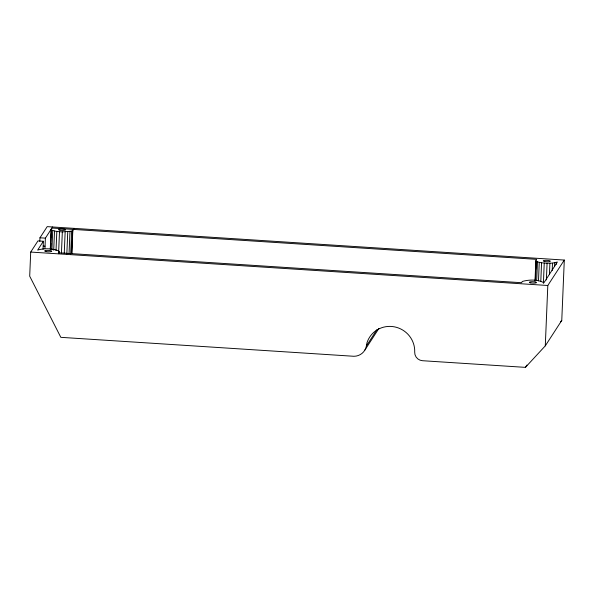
<?xml version="1.0" encoding="UTF-8"?>
<svg xmlns="http://www.w3.org/2000/svg" width="594" height="594" viewBox="0 0 594 594"><rect width="100%" height="100%" fill="white"/><g stroke="black" fill="none" stroke-linecap="round" stroke-linejoin="round"><path stroke-width="0.89" d="M43.035 249.294L43.369 241.253L37.949 240.904L30.71 252.064L29.7 276.188L60.826 337.333L353.905 356.281A13.142 12.801 33 0 0 366.416 345.894L376.908 329.715M39.813 241.364L39.961 237.793L47.201 226.633L564.3 260.061L561.768 320.426L545.285 345.857L525.423 367.367L422.505 360.714A8.205 7.997 33 0 1 414.701 352.145A24.621 23.99 33 0 0 394.475 326.856A24.621 23.99 33 0 0 366.966 342.797L366.416 345.894M44.929 248.314A8.205 0.928 -86.3 0 0 45.055 246.183L45.389 238.142L51.953 228.022L536.672 259.355L535.847 260.699L534.994 281.081M50.26 249.383L51.106 229.358L52.614 226.982M50.564 248.782L50.787 243.34M51.054 236.984L51.359 229.722M50.742 249.309L51.552 229.93L51.106 229.358M51.908 249.762L52.718 230.487L51.552 229.93M53.712 250.23L54.514 230.999L52.718 230.487M56.022 250.557L56.824 231.422L54.514 230.999M58.568 253.72L59.497 231.727L56.824 231.422M58.583 253.623L58.702 250.854C52.124 248.47 44.342 248.002 37.645 250.089L43.369 241.253M59.073 253.259L58.702 250.854M61.442 253.126L62.333 231.898L71.651 231.148L72.668 230.672L74.131 228.371M64.256 253.207L65.154 231.927M66.832 253.883L67.761 231.801M69.053 253.541L69.973 231.534M70.679 254.262L71.651 231.148M71.711 253.571L72.668 230.672M71.844 253.579L72.817 230.398M535.291 280.539L535.484 275.906M535.758 269.416L536.063 262.006M535.484 280.724L536.3 261.271L535.847 260.699M536.686 280.361L537.466 261.828L536.3 261.271M538.483 280.865L539.263 262.333L537.466 261.828M540.8 281.289L541.572 262.756L539.263 262.333M543.391 283.345L544.238 263.06L541.572 262.756M546.383 279.9L547.081 263.239L552.502 263.135L557.372 262.028L543.926 282.766C537.711 279.314 529.113 279.522 522.334 281.452L521.547 282.707L58.331 252.762L59.155 251.425M545.285 345.857L547.809 285.491L564.3 260.061M549.435 274.287L549.896 263.261M552.197 270.47L552.502 263.135M554.566 266.565L554.722 262.875M556.318 264.337L556.392 262.489M364.916 350.007L378.905 328.43M525.423 367.367L526.923 365.058M560.528 321.77L561.768 320.426M59.497 231.727L62.333 231.898M544.238 263.06L547.081 263.239M39.961 237.793L45.389 238.142M43.243 246.065L45.055 246.183M30.71 252.064L547.809 285.491M59.92 230.168A3.557 0.698 2.4 0 0 65.585 229.93A3.557 0.698 2.4 0 0 60.677 229.002A3.557 0.698 2.4 0 0 59.92 230.168M544.661 261.509A3.557 0.698 2.4 0 0 550.334 261.263A3.557 0.698 2.4 0 0 545.418 260.343A3.557 0.698 2.4 0 0 544.661 261.509M530.798 282.893A3.557 0.698 2.4 0 0 536.464 282.647A3.557 0.698 2.4 0 0 531.556 281.719A3.557 0.698 2.4 0 0 530.798 282.893M46.05 251.552A3.557 0.698 2.4 0 0 51.723 251.314A3.557 0.698 2.4 0 0 46.807 250.386A3.557 0.698 2.4 0 0 46.05 251.552"/></g></svg>
